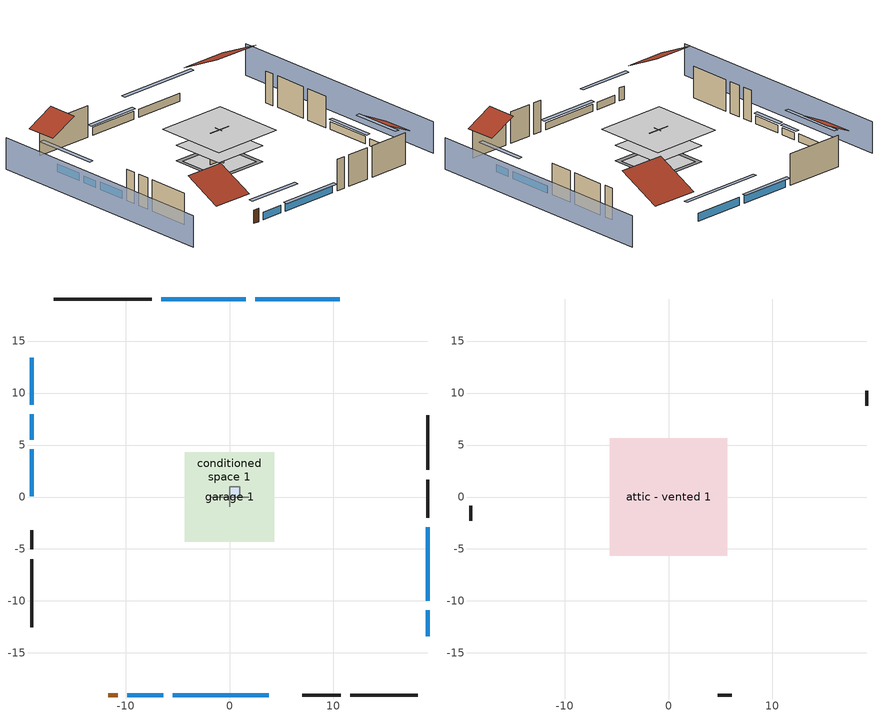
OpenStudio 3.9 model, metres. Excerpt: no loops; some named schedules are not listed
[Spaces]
garage 1
 floor foundation (Slab1 construction): -3.66,-3.66 -3.66,3.66 3.66,3.66 3.66,-3.66 z0
 wall outside (Wall1 construction): 19.04,-1.99 19.04,1.67 z0:4.88
 wall outside (Wall2 construction): 7.02,-19.04 10.68,-19.04 z0:4.88
 wall outside (Wall12 construction): -19.04,-3.21 -19.04,-5.04 z0:4.88
 wall to conditioned space 1 (Wall5 construction Reversed): 1.83,0 -1.83,0 z0:4.88
 wall to conditioned space 1 (Wall6 construction Reversed): 0,0.91 0,-0.91 z0:4.88
conditioned space 1
 floor to garage 1 (Floor1 construction): -3.66,-3.66 -3.66,3.66 3.66,3.66 3.66,-3.66 z0
 floor foundation (Slab2 construction): -4.31,-4.31 -4.31,4.31 4.31,4.31 4.31,-4.31 z0
 floor adiabatic (AdiabaticFloorConstruction): -4.31,-4.31 -4.31,4.31 4.31,4.31 4.31,-4.31 z2.44
 wall outside (Wall3 construction): -7.47,19.04 -16.92,19.04 z0:4.88
 wall outside (Wall4 construction): 19.04,2.6 19.04,7.85 z0:4.88
 wall outside (Wall7 construction): 11.61,-19.04 18.11,-19.04 z0:4.88
 wall outside (Wall8 construction): -19.04,-5.97 -19.04,-12.5 z0:4.88
 wall outside (AdiabaticWallConstruction): 10.59,19.04 2.49,19.04 / 1.56,19.04 -6.54,19.04 / -19.04,13.37 -19.04,8.88 / -19.04,4.58 -19.04,0.09 z0:1.22; 19.04,-13.38 19.04,-10.89 / -5.46,-19.04 3.79,-19.04 z0:1.13; 19.04,-9.96 19.04,-2.91 / -9.82,-19.04 -6.39,-19.04 z0:1.16; -19.04,7.95 -19.04,5.51 z0:1.1
 wall outside (AdiabaticWallConstruction 1): -11.66,-19.04 -10.74,-19.04 z0:2.03
 window (WindowConstruction): 10.59,19.04 2.49,19.04 z0:1.22
 window (WindowConstruction 1): 1.56,19.04 -6.54,19.04 z0:1.22
 window (WindowConstruction 2): 19.04,-13.37 19.04,-10.89 z0:1.13
 window (WindowConstruction 3): 19.04,-9.96 19.04,-2.92 z0:1.16
 window (WindowConstruction 4): -9.82,-19.04 -6.39,-19.04 z0:1.16
 window (WindowConstruction 5): -5.46,-19.04 3.79,-19.04 z0:1.13
 window (WindowConstruction 6): -19.04,13.37 -19.04,8.88 z0:1.22
 window (WindowConstruction 7): -19.04,7.95 -19.04,5.51 z0:1.1
 window (WindowConstruction 8): -19.04,4.58 -19.04,0.09 z0:1.22
 door (Door): -11.66,-19.04 -10.74,-19.04 z0:2.03
 ceiling adiabatic (AdiabaticFloorConstruction): 4.31,-4.31 4.31,4.31 -4.31,4.31 -4.31,-4.31 z2.44
central ac and furnace airloop ret air space
 floor adiabatic (AdiabaticConst): 0,0 0,1 1,1 1,0 z0
 wall adiabatic (AdiabaticConst): 0,1 0,0 1,0 1,1 0,1 z0:1
 ceiling adiabatic (AdiabaticConst): 1,0 1,1 0,1 0,0 z1
attic - vented 1
 floor to conditioned space 1 (Floor2 construction Reversed): -5.66,-5.66 -5.66,5.66 5.66,5.66 5.66,-5.66 z4.88
 wall outside (Wall9 construction): 19.04,8.78 19.04,10.22 z0:4.88
 wall outside (Wall10 construction): -19.04,-0.84 -19.04,-2.28 z0:4.88
 wall outside (Wall11 construction): 4.72,-19.04 6.09,-19.04 z0:4.88
 roof outside (Roof1 construction): 11.52,19.04,4.88 11.52,12.31,8.24 19.04,12.31,8.24 19.04,19.04,4.88
 roof outside (Roof2 construction): 19.04,-14.3,4.88 14.8,-14.3,7 14.8,-19.04,7 19.04,-19.04,4.88
 roof outside (Roof3 construction): -19.04,14.3,4.88 -14.8,14.3,7 -14.8,19.04,7 -19.04,19.04,4.88
 roof outside (Roof4 construction): -12.59,-19.04,4.88 -12.59,-13.27,7.76 -19.04,-13.27,7.76 -19.04,-19.04,4.88
shading: -23.61,19.04 -23.61,-19.04 / 23.61,-19.04 23.61,19.04 z0:4.88; -0.25,19.04 13.33,19.04 13.33,19.65 -0.25,19.65 z3.96; -6.84,19.04 1.86,19.04 1.86,19.65 -6.84,19.65 z1.52; 19.04,-8.14 19.04,-16.12 19.65,-16.12 19.65,-8.14 z3.87; 19.04,-2.61 19.04,-10.26 19.65,-10.26 19.65,-2.61 z1.46; -3.65,-19.04 -12.56,-19.04 -12.56,-19.65 -3.65,-19.65 z3.9; 4.09,-19.04 -5.77,-19.04 -5.77,-19.65 4.09,-19.65 z1.43; -19.04,6.14 -19.04,16.12 -19.65,16.12 -19.65,6.14 z3.96; -19.04,5.21 -19.04,8.25 -19.65,8.25 -19.65,5.21 z1.4; -19.04,-0.22 -19.04,4.89 -19.65,4.89 -19.65,-0.22 z1.52
[Site]
Portland Intl Arpt_OR: Latitude {deg}=45.59; Longitude {deg}=-122.6; Time Zone {hr}=-8; Elevation {m}=33; Terrain=Suburbs; Keep Site Location Information=Yes
[Site:GroundTemperature:Shallow]
10.2558, 8.96328, 8.85977, 9.47314, 11.9355, 14.3863, 16.5111, 17.8571, 17.9714, 16.8767, 14.8061, 12.4304
[Site:WaterMainsTemperature]
Calculation Method=Schedule; Temperature Schedule=mains temperature schedule
[Building]
Building 1
[Material] Roughness=Rough
Name | Thickness {m} | Conductivity {W/m-K} | Density {kg/m3} | Specific Heat {J/kg-K} | Thermal Absorptance | Solar Absorptance | Visible Absorptance
slate or tile shingles | 0.01905 | 0.840978 | 1899.972 | 799.717 | 0.9 | 0.75 | 0.75
roof rigid ins | 0.00329814 | 0.029427 | 32.04 | 1214.23 | 0.9 | 0.7 | 0.7
osb sheathing 0.5 in. | 0.0127 | 0.115458 | 512.64 | 1214.23 | 0.9 | 0.6 | 0.6
wood siding | 0.0254 | 0.102417 | 544.68 | 1172.36 | 0.9 | 0.85 | 0.85
osb sheathing 0.5 in. 1 | 0.0127 | 0.115458 | 512.64 | 1214.23 | 0.9 | 0.7 | 0.7
wall stud and cavity | 0.1397 | 0.727959 | 139.0536 | 1170.24 | 0.9 | 0.6 | 0.6
wall stud and cavity 1 | 0.1397 | 0.117713 | 139.0536 | 1170.24 | 0.9 | 0.7 | 0.7
gypsum board | 0.0127 | 0.160291 | 801 | 837.4 | 0.9 | 0.6 | 0.6
osb sheathing 0.5 in. 2; osb sheathing 0.5 in. 3 | 0.0127 | 0.115458 | 512.64 | 1214.23
wall stud and cavity 2 | 0.1397 | 0.103501 | 139.0536 | 1170.24 | 0.9 | 0.7 | 0.7
floor stud and cavity | 0.1397 | 0.923637 | 92.3553 | 1139.71 | 0.9 | 0.7 | 0.7
osb sheathing 0.75 in. | 0.01905 | 0.115458 | 512.64 | 1214.23 | 0.9 | 0.7 | 0.7
floor covering | 0.0127 | 0.0433444 | 54.468 | 1339.84 | 0.9 | 0.6 | 0.6
ceiling loosefill ins | 0.0846667 | 0.0480833 | 16.02 | 1046.75 | 0.9 | 0.7 | 0.7
ceiling stud and cavity | 0.1397 | 0.0920385 | 65.682 | 1177.47 | 0.9 | 0.7 | 0.7
concrete 4.0 in. | 0.1016 | 1.803125 | 2242.8 | 837.4 | 0.9 | 0.7 | 0.7
floor covering 1 | 0.0127 | 0.0450781 | 54.468 | 1339.84 | 0.9 | 0.9 | 0.9
wood siding 1; wood siding 2 | 0.0254 | 0.102417 | 544.68 | 1172.36
wall rigid ins; floor rigid ins | 0.512978 | 0.029427 | 32.04 | 1214.23 | 0.9 | 0.7 | 0.7
wall stud and cavity 3 | 0.0889 | 0.380278 | 52.3479 | 1209.89 | 0.9 | 0.7 | 0.7
door material | 0.04445 | 0.0612267 | 512.64 | 1214.23 | 0.9 | 0.7 | 0.7
floor stud and cavity 1 | 0.1397 | 1.75129 | 37.0049 | 1207.88 | 0.9 | 0.7 | 0.7
wall stud and cavity 4 | 0.0889 | 0.391764 | 83.0341 | 1211.67 | 0.9 | 0.7 | 0.7
furniture material conditioned space 1; furniture material garage 1 | 0.1524 | 0.115458 | 640.8 | 1214.23 | 0.9 | 0.6 | 0.6
[Construction]
Roof1 construction; Roof2 construction; Roof3 construction; Roof4 construction: slate or tile shingles, roof rigid ins, osb sheathing 0.5 in.
Wall1 construction; Wall2 construction: wood siding, osb sheathing 0.5 in. 1, wall stud and cavity
Wall3 construction; Wall4 construction: wood siding, osb sheathing 0.5 in. 1, wall stud and cavity 1, gypsum board
Wall5 construction Reversed: gypsum board, wall stud and cavity 2, osb sheathing 0.5 in. 2
Wall6 construction Reversed: gypsum board, wall stud and cavity 2, osb sheathing 0.5 in. 3
Wall7 construction; Wall8 construction: wood siding, osb sheathing 0.5 in. 3, wall stud and cavity 1, gypsum board
Wall9 construction; Wall10 construction; Wall11 construction; Wall12 construction: wood siding, osb sheathing 0.5 in. 3, wall stud and cavity
Floor1 construction: floor stud and cavity, osb sheathing 0.75 in., floor covering
Floor2 construction Reversed: gypsum board, ceiling stud and cavity, ceiling loosefill ins
Slab1 construction: concrete 4.0 in.
Slab2 construction: concrete 4.0 in., floor covering 1
WindowConstruction; WindowConstruction 1; WindowConstruction 2; WindowConstruction 3; WindowConstruction 4; WindowConstruction 5; WindowConstruction 6; WindowConstruction 7; WindowConstruction 8: WindowMaterial
AdiabaticWallConstruction: wood siding 1, wall rigid ins, wall stud and cavity 3, gypsum board
Door: door material
AdiabaticWallConstruction 1: wood siding 2, wall rigid ins, wall stud and cavity 3, gypsum board
AdiabaticFloorConstruction: floor stud and cavity 1, floor rigid ins, osb sheathing 0.75 in., floor covering
PartitionWallConstruction: gypsum board, wall stud and cavity 4, gypsum board
furniture construction conditioned space 1: furniture material conditioned space 1
furniture construction garage 1: furniture material garage 1
AdiabaticConst: Adiabatic
[WindowMaterial:SimpleGlazingSystem]
WindowMaterial: U-Factor {W/m2-K}=2.15764; Solar Heat Gain Coefficient=0.44
[Material:NoMass]
Adiabatic: Roughness=Rough; Thermal Resistance {m2-K/W}=176.1
[ThermalZone] Multiplier=1; Use Ideal Air Loads=No
Name | Volume {m3} | Thermostat
conditioned space | 493.619 | conditioned space temperature setpoint
attic - vented | 107.906
garage | 130.484
central ac and furnace airloop ret air zone | 1
[Sizing:Zone] Zone Cooling Design Supply Air Temperature Input Method=SupplyAirTemperature; Zone Cooling Design Supply Air Temperature {C}=14; Zone Cooling Design Supply Air Temperature Difference {deltaC}=11.11; Zone Heating Design Supply Air Temperature Input Method=SupplyAirTemperature; Zone Heating Design Supply Air Temperature {C}=40; Zone Heating Design Supply Air Temperature Difference {deltaC}=11.11; Zone Cooling Design Supply Air Humidity Ratio {kg-H2O/kg-air}=0.0085; Zone Heating Design Supply Air Humidity Ratio {kg-H2O/kg-air}=0.008; Cooling Design Air Flow Method=DesignDay; Heating Design Air Flow Method=DesignDay; Account for Dedicated Outdoor Air System=No; Dedicated Outdoor Air System Control Strategy=NeutralSupplyAir; Dedicated Outdoor Air Low Setpoint Temperature for Design {C}=autosize; Dedicated Outdoor Air High Setpoint Temperature for Design {C}=autosize; Zone Load Sizing Method=Sensible Load Only No Latent Load; Zone Latent Cooling Design Supply Air Humidity Ratio Input Method=HumidityRatioDifference; Zone Cooling Design Supply Air Humidity Ratio Difference {kgWater/kgDryAir}=0.005; Zone Latent Heating Design Supply Air Humidity Ratio Input Method=HumidityRatioDifference; Zone Humidification Design Supply Air Humidity Ratio Difference {kgWater/kgDryAir}=0.005; Sizing Option=Coincident
attic - vented; garage; central ac and furnace airloop ret air zone
[Space]
Name | Thermal Zone | Volume {m3}
conditioned space 1 | conditioned space | 493.619
attic - vented 1 | attic - vented | 107.906
garage 1 | garage | 130.484
central ac and furnace airloop ret air space | central ac and furnace airloop ret air zone
[ThermostatSetpoint:DualSetpoint]
conditioned space temperature setpoint: Heating Setpoint Temperature Schedule=heating setpoint; Cooling Setpoint Temperature Schedule=cooling setpoint; Temperature Difference Between Cutout And Setpoint {deltaC}=0
[Foundation:Kiva] Wall Height Above Grade {m}=0.1016; Wall Depth Below Slab {m}=0.2032
Name | Initial Indoor Air Temperature {C}
Foundation Kiva 1 | 13.4258
Foundation Kiva 2 | 22.2222
[Foundation:Kiva:Settings]
Soil Conductivity {W/m-K}=1.3848; Soil Density {kg/m3}=1842.3; Soil Specific Heat {J/kg-K}=418.7; Ground Solar Absorptivity=0.9; Ground Thermal Absorptivity=0.9; Ground Surface Roughness {m}=0.03; Far-Field Width {m}=40; Deep-Ground Boundary Condition=ZeroFlux; Deep-Ground Depth {m}=40; Minimum Cell Dimension {m}=0.2; Maximum Cell Growth Coefficient=3; Simulation Timestep=Timestep
[SurfaceProperty:ExposedFoundationPerimeter] Exposed Perimeter Calculation Method=TotalExposedPerimeter
Name | Total Exposed Perimeter {m}
Slab1 | 18.288
Slab2 | 31.02864
[SurfaceProperty:IncidentSolarMultiplier] Incident Solar Multiplier=1; Incident Solar Multiplier Schedule=trans schedule winter=0.85 summer=0.7
Window1; Window2; Window3; Window4; Window5; Window6; Window7; Window8; Window9
[InternalMass:Definition] Design Level Calculation Method=SurfaceArea
Name | Construction | Surface Area {m2}
partition wall mass | PartitionWallConstruction | 202.436
furniture mass conditioned space 1 | furniture construction conditioned space 1 | 80.97429
furniture mass garage 1 | furniture construction garage 1 | 5.35122
[InternalMass] Multiplier=1
Name | Internal Mass Definition | Space or SpaceType
partition wall mass | partition wall mass | conditioned space 1
furniture mass conditioned space 1 | furniture mass conditioned space 1 | conditioned space 1
furniture mass garage 1 | furniture mass garage 1 | garage 1
[Fan:SystemModel]
central ac and furnace supply fan: Availability Schedule=Always On Discrete; Design Maximum Air Flow Rate {m3/s}=0.718776; Speed Control Method=Discrete; Electric Power Minimum Flow Rate Fraction=0.2; Design Pressure Rise {Pa}=500; Motor Efficiency=1; Motor In Air Stream Fraction=1; Design Electric Power Consumption {W}=autosize; Design Power Sizing Method=PowerPerFlow; Electric Power Per Unit Flow Rate {W/(m3/s)}=1059.44; Electric Power Per Unit Flow Rate Per Unit Pressure {W-s/m3-Pa}=1.66667; Fan Total Efficiency=0.7; Motor Loss Radiative Fraction=0; Speed Flow Fraction 1=0.99475; Speed Electric Power Fraction 1=0.98432; Speed Flow Fraction 2=1; Speed Electric Power Fraction 2=1
[EnergyManagementSystem:Sensor]
Name | Output Variable or Output Meter Index Key | Output Variable or Output Meter
central_ac_and_furnace_supply_fan_s; central_ac_and_furnace_supply_fan_s_1 | central ac and furnace supply fan | Fan Electricity Energy
water_heater_amb_temp; fridge_tin_s_1 | garage | Zone Mean Air Temperature
water_heater_amb_rh | garage | Zone Air Relative Humidity
water_heater_T_set | water heater setpoint | Schedule Value
out_pb_s |  | Site Outdoor Air Barometric Pressure
out_wt_s |  | Site Outdoor Air Humidity Ratio
site_vw_s |  | Site Wind Speed
cool_season | cooling season schedule | Schedule Value
central_ac_and_furnace_airloop_Fan_RTF_s | central ac and furnace supply fan | Fan Runtime Fraction Speed 1
central_ac_and_furnace_airloop_Fan_RTF_s_1 | central ac and furnace supply fan | Fan Runtime Fraction Speed 2
central_ac_and_furnace_airloop_AH_MFR_s | Node 6 | System Node Mass Flow Rate
central_ac_and_furnace_airloop_AH_VFR_s | Node 6 | System Node Current Density Volume Flow Rate
central_ac_and_furnace_airloop_AH_Tout_s | Node 6 | System Node Temperature
central_ac_and_furnace_airloop_AH_Wout_s | Node 6 | System Node Humidity Ratio
central_ac_and_furnace_airloop_RA_T_s | Node 9 | System Node Temperature
central_ac_and_furnace_airloop_Ra_W_s | Node 9 | System Node Humidity Ratio
central_ac_and_furnace_airloop_0_DZ_T_s | attic - vented | Zone Air Temperature
central_ac_and_furnace_airloop_0_DZ_W_s | attic - vented | Zone Mean Air Humidity Ratio
natural_vent_s | natural vent schedule | Schedule Value
htg_sp_s | heating setpoint | Schedule Value
clg_sp_s | cooling setpoint | Schedule Value
mech_vent_range_fan_0_sch_s | mech vent range fan 0 schedule | Schedule Value
mech_vent_bath_fan_0_sch_s | mech vent bath fan 0 schedule | Schedule Value
clothes_dryer_exhaust_0_sch_s | clothes_dryer | Schedule Value
htg_load_cond |  | Heating:EnergyTransfer:Zone:CONDITIONED SPACE
clg_load_cond |  | Cooling:EnergyTransfer:Zone:CONDITIONED SPACE
htg_load_duct |  | Heating:EnergyTransfer:Zone:CENTRAL AC AND FURNACE AIRLOOP RET AIR ZONE
clg_load_duct |  | Cooling:EnergyTransfer:Zone:CENTRAL AC AND FURNACE AIRLOOP RET AIR ZONE
s_conv | Floor1 | Surface Inside Face Convection Heat Gain Energy
s_ig | Floor1 | Surface Inside Face Internal Gains Radiation Heat Gain Energy
s_sol | Floor1 | Surface Inside Face Solar Radiation Heat Gain Energy
s_lgt | Floor1 | Surface Inside Face Lights Radiation Heat Gain Energy
s_surf | Floor1 | Surface Inside Face Net Surface Thermal Radiation Heat Gain Energy
s_conv_1 | Floor2 | Surface Inside Face Convection Heat Gain Energy
s_ig_1 | Floor2 | Surface Inside Face Internal Gains Radiation Heat Gain Energy
s_sol_1 | Floor2 | Surface Inside Face Solar Radiation Heat Gain Energy
s_lgt_1 | Floor2 | Surface Inside Face Lights Radiation Heat Gain Energy
s_surf_1 | Floor2 | Surface Inside Face Net Surface Thermal Radiation Heat Gain Energy
s_conv_2 | inferred conditioned ceiling | Surface Inside Face Convection Heat Gain Energy
s_ig_2 | inferred conditioned ceiling | Surface Inside Face Internal Gains Radiation Heat Gain Energy
s_sol_2 | inferred conditioned ceiling | Surface Inside Face Solar Radiation Heat Gain Energy
s_lgt_2 | inferred conditioned ceiling | Surface Inside Face Lights Radiation Heat Gain Energy
s_surf_2 | inferred conditioned ceiling | Surface Inside Face Net Surface Thermal Radiation Heat Gain Energy
s_conv_3 | inferred conditioned floor | Surface Inside Face Convection Heat Gain Energy
s_ig_3 | inferred conditioned floor | Surface Inside Face Internal Gains Radiation Heat Gain Energy
s_sol_3 | inferred conditioned floor | Surface Inside Face Solar Radiation Heat Gain Energy
s_lgt_3 | inferred conditioned floor | Surface Inside Face Lights Radiation Heat Gain Energy
s_surf_3 | inferred conditioned floor | Surface Inside Face Net Surface Thermal Radiation Heat Gain Energy
s_conv_4 | Slab2 | Surface Inside Face Convection Heat Gain Energy
s_ig_4 | Slab2 | Surface Inside Face Internal Gains Radiation Heat Gain Energy
s_sol_4 | Slab2 | Surface Inside Face Solar Radiation Heat Gain Energy
s_lgt_4 | Slab2 | Surface Inside Face Lights Radiation Heat Gain Energy
s_surf_4 | Slab2 | Surface Inside Face Net Surface Thermal Radiation Heat Gain Energy
ss_sol | Door1 | Surface Inside Face Solar Radiation Heat Gain Energy
ss_lgt | Door1 | Surface Inside Face Lights Radiation Heat Gain Energy
ss_conv | Door1 | Surface Inside Face Convection Heat Gain Energy
[OtherEquipment:Definition] Design Level Calculation Method=EquipmentLevel
Name | Design Level {W} | Fraction Latent | Fraction Radiant | Fraction Lost
water heater sens; central ac and furnace airloop_0 SupSensLkToCond; central ac and furnace airloop_0 SupCondToLv; central ac and furnace airloop_0 RetCondToRP; central ac and furnace airloop_0 RetSensLkToRP; central ac and furnace airloop_0 SupCondToDZ; central ac and furnace airloop_0 RetCondToDZ; central ac and furnace airloop_0 SupSensLkToDZ; mech vent house fan sensible load | 0 | 0 | 0 | 0
water heater lat; central ac and furnace airloop_0 SupLatLkToCond; central ac and furnace airloop_0 RetLatLkToRP; central ac and furnace airloop_0 SupLatLkToDZ; mech vent house fan latent load | 0 | 1 | 0 | 0
water heater energy adjustment1 | 0.01 | 0 | 0 | 1
clothes dryer 2 | 0 | 0.015 | 0.081 | 0.85
cooking range 2 | 1848.03 | 0.16 | 0.384 | 0.2
general water use sensible | -98.09 | 0 | 0.6 | 0
general water use latent | 99.529 | 1 | 0 | 0
[OtherEquipment]
Name | Other Equipment Definition | Space or SpaceType | Schedule | Fuel Type
water heater sens | water heater sens | garage 1 | Always On Discrete
water heater lat | water heater lat | garage 1 | Always On Discrete
water heater energy adjustment1 | water heater energy adjustment1 | garage 1 | Always On Discrete | Electricity
clothes dryer 1 | clothes dryer 2 | conditioned space 1 | clothes_dryer | Electricity
cooking range 1 | cooking range 2 | conditioned space 1 | cooking_range | NaturalGas
general water use sensible | general water use sensible | conditioned space 1 | general water use schedule
general water use latent | general water use latent | conditioned space 1 | general water use schedule
central ac and furnace airloop_0 SupSensLkToCond | central ac and furnace airloop_0 SupSensLkToCond | conditioned space 1 | Always On Discrete
central ac and furnace airloop_0 SupLatLkToCond | central ac and furnace airloop_0 SupLatLkToCond | conditioned space 1 | Always On Discrete
central ac and furnace airloop_0 SupCondToLv | central ac and furnace airloop_0 SupCondToLv | conditioned space 1 | Always On Discrete
central ac and furnace airloop_0 RetCondToRP | central ac and furnace airloop_0 RetCondToRP | central ac and furnace airloop ret air space | Always On Discrete
central ac and furnace airloop_0 RetSensLkToRP | central ac and furnace airloop_0 RetSensLkToRP | central ac and furnace airloop ret air space | Always On Discrete
central ac and furnace airloop_0 RetLatLkToRP | central ac and furnace airloop_0 RetLatLkToRP | central ac and furnace airloop ret air space | Always On Discrete
central ac and furnace airloop_0 SupCondToDZ | central ac and furnace airloop_0 SupCondToDZ | attic - vented 1 | Always On Discrete
central ac and furnace airloop_0 RetCondToDZ | central ac and furnace airloop_0 RetCondToDZ | attic - vented 1 | Always On Discrete
central ac and furnace airloop_0 SupSensLkToDZ | central ac and furnace airloop_0 SupSensLkToDZ | attic - vented 1 | Always On Discrete
central ac and furnace airloop_0 SupLatLkToDZ | central ac and furnace airloop_0 SupLatLkToDZ | attic - vented 1 | Always On Discrete
mech vent house fan sensible load | mech vent house fan sensible load | conditioned space 1 | Always On Discrete
mech vent house fan latent load | mech vent house fan latent load | conditioned space 1 | Always On Discrete
[ElectricEquipment:Definition] Design Level Calculation Method=EquipmentLevel
Name | Design Level {W} | Fraction Latent | Fraction Radiant | Fraction Lost
clothes washer | 155.457 | 0.03 | 0.162 | 0.7
clothes dryer | 5704.78 | 0.015 | 0.081 | 0.85
dishwasher | 305.015 | 0.3 | 0.18 | 0.4
fridge | 49.4292 | 0 | 0.6 | 0
fridge 2 | 90.9498 | 0 | 0.6 | 0
freezer | 194.914 | 0 | 0.6 | 0
cooking range | 63.0573 | 0.16 | 0.384 | 0.2
misc tv | 669.193 | 0 | 0.6 | 0
misc plug loads | 478.928 | 0.021 | 0.558 | 0.049
whole house fan; mech vent house fan | 0 | 0 | 0 | 1
mech vent house fan cfis | 0 | 0 | 0 | 0
mech vent range fan 0 | 30 | 0 | 0 | 1
mech vent bath fan 0 | 45 | 0 | 0 | 1
[ElectricEquipment]
Name | Electric Equipment Definition | Space or SpaceType | Schedule
clothes washer | clothes washer | conditioned space 1 | clothes_washer
clothes dryer | clothes dryer | conditioned space 1 | clothes_dryer
dishwasher | dishwasher | conditioned space 1 | dishwasher
fridge | fridge | conditioned space 1 | fridge schedule
fridge 1 | fridge 2 | garage 1 | fridge schedule 1
freezer | freezer | garage 1 | freezer schedule
cooking range | cooking range | conditioned space 1 | cooking_range
misc tv | misc tv | conditioned space 1 | plug_loads_tv
misc plug loads | misc plug loads | conditioned space 1 | plug_loads_other
whole house fan | whole house fan | conditioned space 1 | Always On Discrete
mech vent house fan | mech vent house fan | conditioned space 1 | mech vent house fan schedule
mech vent house fan cfis | mech vent house fan cfis | conditioned space 1 | mech vent house fan cfis schedule
mech vent range fan 0 | mech vent range fan 0 | conditioned space 1 | mech vent range fan 0 schedule
mech vent bath fan 0 | mech vent bath fan 0 | conditioned space 1 | mech vent bath fan 0 schedule
[WaterUse:Equipment:Definition]
Name | Peak Flow Rate {m3/s}
clothes washer | 8.16973e-06
dishwasher | 5.04183e-06
[Lights:Definition] Design Level Calculation Method=LightingLevel; Fraction Radiant=0.6; Fraction Visible=0.2; Return Air Fraction=0
Name | Lighting Level {W}
interior lighting | 310.044
garage lighting | 8.96676
[Lights] Fraction Replaceable=1
Name | Lights Definition | Space or SpaceType | Schedule
interior lighting | interior lighting | conditioned space 1 | lighting_interior
garage lighting | garage lighting | garage 1 | lighting_garage
[Exterior:Lights:Definition]
exterior lighting: Design Level {W}=8.01452
[Exterior:Lights]
exterior lighting: Exterior Lights Definition=exterior lighting; Schedule=exterior lighting schedule
[People:Definition]
occupants: Number of People Calculation Method=People; Number of People {people}=5; Fraction Radiant=0.314171; Sensible Heat Fraction=0.56303; Carbon Dioxide Generation Rate {m3/s-W}=0; Enable ASHRAE 55 Comfort Warnings=No; Mean Radiant Temperature Calculation Type=EnclosureAveraged
[People]
occupants: People Definition=occupants; Space or SpaceType=conditioned space 1; Number of People Schedule=occupants; Activity Level Schedule=occupants activity schedule; Multiplier=1
[ZoneMixing] Schedule=Always On Continuous; Design Flow Rate Calculation Method=Flow/Zone; Design Flow Rate {m3/s}=0
Name | Zone or Space | Source Zone or Space
central ac and furnace airloop_0 ZoneMixDZToCond mix | conditioned space | attic - vented
central ac and furnace airloop_0 ZoneMixCondToDZ mix; whole house fan mix | attic - vented | conditioned space
[SpaceInfiltration:DesignFlowRate] Schedule=Always On Discrete; Design Flow Rate Calculation Method=Flow/Space; Design Flow Rate {m3/s}=0
Name | Space or SpaceType
natural vent flow; whole house fan flow; infil flow | conditioned space 1
attic_vented 1 duct leakage imbalance infil flow | attic - vented 1
[SpaceInfiltration:EffectiveLeakageArea] Schedule=Always On Discrete
Name | Space or SpaceType | Effective Air Leakage Area {cm2} | Stack Coefficient | Wind Coefficient
infil garage 1 | garage 1 | 815.51 | 0.000129147 | 4.38083e-05
infil attic - vented 1 | attic - vented 1 | 4265.37 | 0.000175901 | 4.25924e-05
